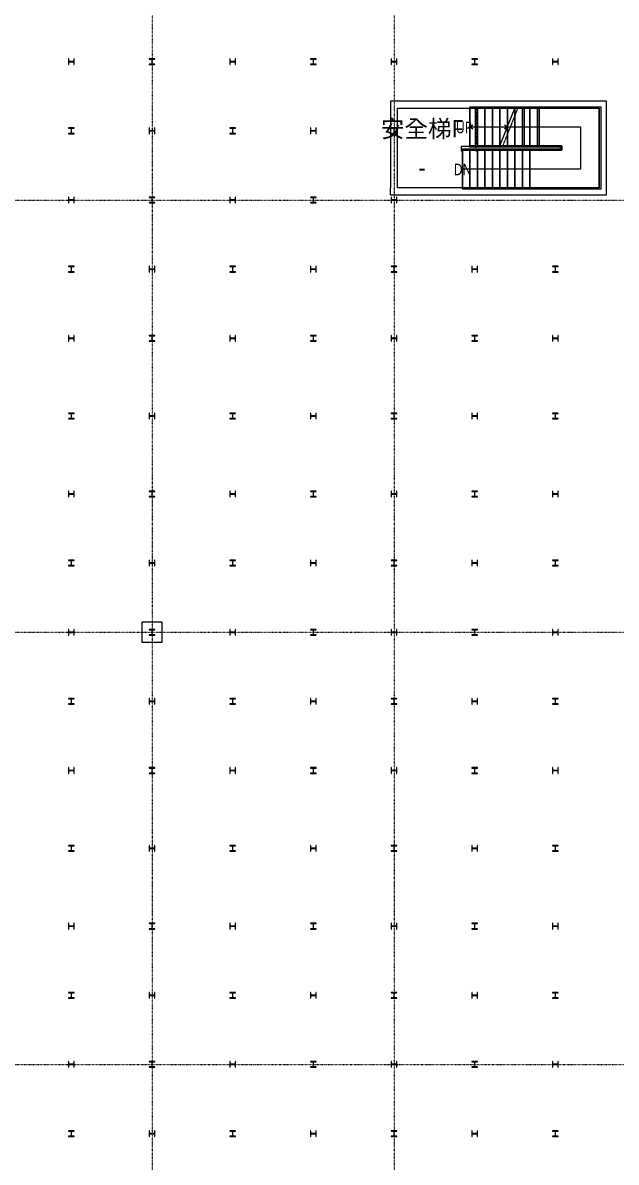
# Model space of a CAD drawing. Extents: x -32000 to 362567, y -29000 to 144214.
# Drawn here: x 97514 to 118113, y 11607 to 51150 of the extents above; entities that cross this region are included whole.
import ezdxf
from ezdxf.enums import TextEntityAlignment as Align

# ---------------------------------------------------------------- set-up
doc = ezdxf.new("R2010")
doc.units = 0
doc.header["$LTSCALE"] = 10
for name, pattern in [('H12PL25$0$JJP_三點線', [0.9, 0.3, -0.15, 0, -0.15, 0, -0.15, 0, -0.15]), ('H12PL25$0$JJP_虛線(退縮線、投影線、地下室範圍、非屬本工程、圖面分區)', [0.45, 0.3, -0.15]), ('H12PL25$0$虛線', [0.846667, 0.423333, -0.423333])]:
    doc.linetypes.add(name, pattern=pattern)
for name, color, linetype in [('H12PL25$0$A-STRS', 252, 'Continuous'), ('H12PL25$0$A-TEXT', 252, 'Continuous'), ('H12PL25$0$A-WALL-IN', 252, 'Continuous'), ('H12PL25$0$A-ZONE', 252, 'Continuous'), ('H12PL25$0$S-COL', 252, 'Continuous'), ('H12PL25$0$S-GRID', 252, 'Continuous'), ('H12PL25$0$S-SLAB-SHOW', 252, 'Continuous')]:
    doc.layers.add(name, color=color, linetype=linetype)
doc.styles.add('H12PL25$0$Standard', font='', dxfattribs={"width": 0.8})
doc.styles.get('H12PL25$0$Standard').set_extended_font_data('Microsoft JhengHei')

# ---------------------------------------------------------------- blocks, each defined once
blk = doc.blocks.new('H12PL25')
at = {"layer": 'H12PL25$0$A-STRS', "lineweight": 0}
for p, q in [((113035, 48235), (114615, 48235)), ((113035, 48185), (113035, 48235)), ((113035, 48235), (115375, 48235)), ((113035, 48185), (113035, 48235)), ((114595, 48185), (113035, 48185)), ((113035, 46885), (113035, 48185)), ((113035, 48185), (114595, 48185)), ((113035, 46885), (113035, 48185)), ((113035, 48185), (113295, 48185)), ((115375, 48185), (113035, 48185)), ((113035, 46885), (113035, 48185)), ((113035, 48185), (115375, 48185)), ((113035, 46885), (113035, 48185)), ((113035, 48185), (113295, 48185)), ((113295, 46885), (113295, 48185)), ((113295, 48185), (113295, 46885)), ((113295, 46885), (113295, 48185)), ((113295, 48185), (113555, 48185)), ((113295, 46885), (113295, 48185)), ((113295, 48185), (113295, 46885)), ((113295, 46885), (113295, 48185)), ((113295, 48185), (113555, 48185)), ((113555, 46885), (113555, 48185)), ((113555, 48185), (113555, 46885)), ((113555, 46885), (113555, 48185)), ((113555, 48185), (113815, 48185)), ((113555, 46885), (113555, 48185)), ((113555, 48185), (113555, 46885)), ((113555, 46885), (113555, 48185)), ((113555, 48185), (113815, 48185)), ((113815, 46885), (113815, 48185)), ((113815, 48185), (113815, 46885)), ((113815, 46885), (113815, 48185)), ((113815, 48185), (114075, 48185)), ((113815, 46885), (113815, 48185)), ((113815, 48185), (113815, 46885)), ((113815, 46885), (113815, 48185)), ((113815, 48185), (114075, 48185)), ((114075, 46885), (114075, 48185)), ((114075, 48185), (114075, 46885)), ((114075, 46885), (114075, 48185)), ((114075, 48185), (114335, 48185)), ((114075, 46885), (114595, 48185)), ((114075, 46885), (114075, 48185)), ((114075, 48185), (114075, 46885)), ((114075, 46885), (114075, 48185)), ((114075, 48185), (114335, 48185)), ((114335, 47535), (114335, 48185)), ((114335, 48185), (114335, 47535)), ((114335, 47535), (114335, 48185)), ((114335, 48185), (114595, 48185)), ((114335, 46885), (114335, 48185)), ((114335, 48185), (114335, 46885)), ((114335, 46885), (114335, 48185)), ((114335, 48185), (114595, 48185)), ((114595, 46885), (114595, 48185)), ((114595, 48185), (114595, 46885)), ((114595, 46885), (114595, 48185)), ((114595, 48185), (114855, 48185)), ((114855, 46885), (114855, 48185)), ((114855, 48185), (114855, 46885)), ((114855, 46885), (114855, 48185)), ((114855, 48185), (115115, 48185)), ((115115, 46885), (115115, 48185)), ((115115, 48185), (115115, 46885)), ((115115, 46885), (115115, 48185)), ((115115, 48185), (115375, 48185)), ((115375, 48235), (115375, 48185)), ((115375, 48235), (117575, 48235)), ((115375, 48185), (115375, 48235)), ((117525, 48185), (115375, 48185)), ((115375, 48185), (115442.66, 48185)), ((115375, 46885), (115375, 48185)), ((115375, 46885), (115375, 48185)), ((115375, 46885), (115375, 48185)), ((115375, 48185), (115375, 46885)), ((115375, 46885), (115375, 48185)), ((115375, 48185), (117525, 48185)), ((115442.66, 48185), (117525, 48185)), ((117525, 45425), (117525, 48185)), ((117525, 48185), (117525, 45425)), ((117525, 48185), (117525, 45425)), ((117575, 48235), (117575, 45375)), ((113035, 47535), (113135, 47610)), ((113035, 47535), (113295, 47535)), ((113035, 47535), (113295, 47535)), ((113135, 47460), (113035, 47535)), ((113295, 47535), (114335, 47535)), ((113295, 47535), (115375, 47535)), ((114235, 47610), (114335, 47535)), ((114335, 47535), (114235, 47460)), ((115375, 47535), (116875, 47535)), ((116875, 47535), (116875, 46075)), ((112775, 46725), (112775, 46775)), ((112775, 46775), (115115, 46775)), ((115115, 46725), (112775, 46725)), ((112775, 45425), (112775, 46725)), ((112775, 46725), (115115, 46725)), ((112775, 45425), (112775, 46725)), ((112775, 46725), (113035, 46725)), ((113035, 46885), (114075, 46885)), ((113035, 46835), (113035, 46885)), ((114075, 46885), (113035, 46885)), ((113295, 46885), (113035, 46885)), ((113035, 46885), (115375, 46885)), ((113035, 46835), (113035, 46885)), ((115375, 46885), (113035, 46885)), ((113295, 46885), (113035, 46885)), ((114055, 46835), (113035, 46835)), ((115375, 46835), (113035, 46835)), ((113035, 46725), (113035, 45425)), ((113035, 45425), (113035, 46725)), ((113035, 46725), (113295, 46725)), ((113035, 46725), (113035, 45425)), ((113555, 46885), (113295, 46885)), ((113555, 46885), (113295, 46885)), ((113295, 46725), (113295, 45425)), ((113295, 45425), (113295, 46725)), ((113295, 46725), (113555, 46725)), ((113295, 46725), (113295, 45425)), ((113815, 46885), (113555, 46885)), ((113815, 46885), (113555, 46885)), ((113555, 46725), (113555, 45425)), ((113555, 45425), (113555, 46725)), ((113555, 46725), (113815, 46725)), ((113555, 46725), (113555, 45425)), ((114075, 46885), (113815, 46885)), ((114075, 46885), (113815, 46885)), ((113815, 46725), (113815, 45425)), ((113815, 45425), (113815, 46725)), ((113815, 46725), (114075, 46725)), ((113815, 46725), (113815, 45425)), ((114335, 46885), (114075, 46885)), ((114075, 46725), (114075, 45425)), ((114075, 45425), (114075, 46725)), ((114075, 46725), (114335, 46725)), ((114075, 46725), (114075, 45425)), ((114595, 46885), (114335, 46885)), ((114335, 46725), (114335, 45425)), ((114335, 45425), (114335, 46725)), ((114335, 46725), (114595, 46725)), ((114335, 46725), (114335, 45425)), ((114855, 46885), (114595, 46885)), ((114595, 46725), (114595, 45425)), ((114595, 45425), (114595, 46725)), ((114595, 46725), (114855, 46725)), ((114595, 46725), (114595, 45425)), ((115115, 46885), (114855, 46885)), ((114855, 46725), (114855, 45425)), ((114855, 46725), (115115, 46725)), ((114855, 45425), (114855, 46725)), ((114855, 46725), (114855, 45425)), ((115375, 46885), (115115, 46885)), ((115115, 46725), (115115, 46775)), ((115115, 46775), (116175, 46775)), ((115115, 46775), (115115, 46725)), ((116225, 46725), (115115, 46725)), ((115115, 46725), (116225, 46725)), ((115115, 46725), (115115, 45425)), ((115115, 46725), (115115, 45425)), ((115115, 45425), (115115, 46725)), ((115115, 46725), (116225, 46725)), ((115115, 46725), (115115, 45425)), ((115375, 46885), (115375, 46835)), ((115375, 46885), (116225, 46885)), ((115375, 46835), (115375, 46885)), ((115442.66, 46885), (115375, 46885)), ((116225, 46885), (115375, 46885)), ((116175, 46835), (115375, 46835)), ((116225, 46885), (115442.66, 46885)), ((116175, 46775), (116175, 46835)), ((116225, 46885), (116225, 46725)), ((116225, 46725), (116225, 46885)), ((116225, 46725), (116225, 46885)), ((113035, 46075), (112775, 46075)), ((115115, 46075), (113035, 46075)), ((116875, 46075), (115115, 46075)), ((112775, 45375), (112775, 45425)), ((112775, 45425), (115115, 45425)), ((115115, 45425), (112775, 45425)), ((113035, 45425), (112775, 45425)), ((115115, 45375), (112775, 45375)), ((113295, 45425), (113035, 45425)), ((113555, 45425), (113295, 45425)), ((113815, 45425), (113555, 45425)), ((114075, 45425), (113815, 45425)), ((114335, 45425), (114075, 45425)), ((114595, 45425), (114335, 45425)), ((114855, 45425), (114595, 45425)), ((115115, 45425), (114855, 45425)), ((115115, 45375), (115115, 45425)), ((115115, 45425), (117525, 45425)), ((115115, 45425), (115115, 45375)), ((117525, 45425), (115115, 45425)), ((117525, 45425), (115115, 45425)), ((117575, 45375), (115115, 45375))]:
    blk.add_line(p, q, dxfattribs=at)
at = {"layer": 'H12PL25$0$A-STRS', "linetype": 'H12PL25$0$JJP_虛線(退縮線、投影線、地下室範圍、非屬本工程、圖面分區)', "lineweight": 0}
for p, q in [((113214.09, 48185), (113214.09, 46885)), ((113216.34, 48185), (113216.34, 46885)), ((114182.7, 46885), (114702.7, 48185)), ((114595, 46885), (114595, 47915.74)), ((114595, 47915.74), (114595, 46885)), ((114595, 46885), (114595, 47915.74)), ((114855, 48185), (114702.7, 48185)), ((114702.7, 48185), (114855, 48185)), ((114722.7, 48235), (114855, 48235)), ((114855, 48235), (114855, 48185)), ((114855, 48235), (117575, 48235)), ((114855, 48185), (114855, 48235)), ((117525, 48185), (114855, 48185)), ((114855, 46885), (114855, 48185)), ((114855, 46885), (114855, 48185)), ((114855, 46885), (114855, 48185)), ((114855, 48185), (114855, 46885)), ((114855, 46885), (114855, 48185)), ((114855, 48185), (117525, 48185)), ((114918.16, 48185), (114918.16, 46885)), ((115442.66, 48185), (115442.66, 46885)), ((117525, 45425), (117525, 48185)), ((117525, 48185), (117525, 45425)), ((117575, 48235), (117575, 45375)), ((114335, 46885), (114335, 47265.74)), ((114335, 47265.74), (114335, 46885)), ((114335, 46885), (114335, 47265.74)), ((112775, 46725), (112775, 46775)), ((112775, 46775), (114595, 46775)), ((114595, 46725), (112775, 46725)), ((112775, 45425), (112775, 46725)), ((112775, 46725), (113035, 46725)), ((113035, 46725), (113035, 45425)), ((113035, 45425), (113035, 46725)), ((113035, 46725), (113295, 46725)), ((113035, 46725), (113035, 45425)), ((113295, 46725), (113295, 45425)), ((113295, 45425), (113295, 46725)), ((113295, 46725), (113555, 46725)), ((113295, 46725), (113295, 45425)), ((113555, 46725), (113555, 45425)), ((113555, 45425), (113555, 46725)), ((113555, 46725), (113815, 46725)), ((113555, 46725), (113555, 45425)), ((113815, 46725), (113815, 45425)), ((113815, 45425), (113815, 46725)), ((113815, 46725), (114075, 46725)), ((113815, 46725), (113815, 45425)), ((114075, 46725), (114075, 45425)), ((114075, 45425), (114075, 46725)), ((114075, 46725), (114335, 46725)), ((114075, 46725), (114075, 45425)), ((114855, 46835), (114162.7, 46835)), ((114182.7, 46885), (114855, 46885)), ((114335, 46885), (114182.7, 46885)), ((114595, 46885), (114335, 46885)), ((114335, 46725), (114335, 45425)), ((114335, 46725), (114595, 46725)), ((114335, 45425), (114335, 46725)), ((114335, 46725), (114335, 45425)), ((114855, 46885), (114595, 46885)), ((114595, 46725), (114595, 46775)), ((114595, 46775), (116175, 46775)), ((114595, 46775), (114595, 46725)), ((116225, 46725), (114595, 46725)), ((114595, 46725), (114595, 45425)), ((114595, 46725), (114595, 45425)), ((114595, 46725), (114595, 45425)), ((114595, 45425), (114595, 46725)), ((114595, 46725), (116225, 46725)), ((114595, 46725), (114595, 45425)), ((114855, 46885), (114855, 46835)), ((114855, 46885), (116225, 46885)), ((114855, 46835), (114855, 46885)), ((116225, 46885), (114855, 46885)), ((116175, 46835), (114855, 46835)), ((115115, 46725), (115115, 45425)), ((116175, 46775), (116175, 46835)), ((116225, 46885), (116225, 46725)), ((116225, 46725), (116225, 46885)), ((112775, 45375), (112775, 45425)), ((112775, 45425), (114595, 45425)), ((113035, 45425), (112775, 45425)), ((114595, 45375), (112775, 45375)), ((113295, 45425), (113035, 45425)), ((113555, 45425), (113295, 45425)), ((113815, 45425), (113555, 45425)), ((114075, 45425), (113815, 45425)), ((114335, 45425), (114075, 45425)), ((114595, 45425), (114335, 45425)), ((114595, 45375), (114595, 45425)), ((114595, 45425), (117525, 45425)), ((114595, 45425), (114595, 45375)), ((117525, 45425), (114595, 45425)), ((117575, 45375), (114595, 45375))]:
    blk.add_line(p, q, dxfattribs=at)
at = {"layer": 'H12PL25$0$A-STRS', "linetype": 'H12PL25$0$虛線', "lineweight": 0}
for p, q in [((114702.7, 48185), (114855, 48185)), ((114855, 48185), (114918.16, 48185)), ((114918.16, 48185), (117525, 48185)), ((117525, 48185), (117525, 45425)), ((112775, 45425), (112775, 46725)), ((112775, 46725), (114595, 46725)), ((114855, 46885), (114182.7, 46885)), ((114595, 46725), (116225, 46725)), ((114918.16, 46885), (114855, 46885)), ((116225, 46885), (114918.16, 46885)), ((116225, 46725), (116225, 46885)), ((114595, 45425), (112775, 45425)), ((117525, 45425), (114595, 45425))]:
    blk.add_line(p, q, dxfattribs=at)
at = {"layer": 'H12PL25$0$A-STRS', "lineweight": 0, "flags": 128}
for points in [[(113035, 47560, -1), (113035, 47510, -1)], [(112775, 46100, -1), (112775, 46050, -1)]]:
    blk.add_lwpolyline(points, format="xyb", close=True, dxfattribs=at)
at = {"layer": 'H12PL25$0$A-WALL-IN', "lineweight": 0, "flags": 128}
for points in [[(110275, 48435), (110275, 48185)], [(117525, 48435), (110275, 48435)], [(117775, 48435), (117525, 48435)], [(117775, 45425), (117775, 48435)], [(110275, 48185), (110275, 45425)], [(110525, 45425), (110525, 48185)], [(110525, 48185), (117525, 48185)], [(117525, 48185), (117525, 45425)], [(110275, 45175), (110275, 45425)], [(110275, 45175), (117775, 45175)], [(117525, 45425), (110525, 45425)], [(117775, 45175), (117775, 45425)]]:
    blk.add_lwpolyline(points, dxfattribs=at)
at = {"layer": 'H12PL25$0$S-COL', "lineweight": 0, "flags": 128}
for points in [[(99300, 49900), (99288, 49900), (99288, 49817, -0.41421356), (99275, 49804), (99125, 49804, -0.41421356), (99112, 49817), (99112, 49900), (99100, 49900), (99100, 49700), (99112, 49700), (99112, 49783, -0.41421356), (99125, 49796), (99275, 49796, -0.41421356), (99288, 49783), (99288, 49700), (99300, 49700)], [(102100, 49700), (102100, 49712), (102017, 49712, -0.41421356), (102004, 49725), (102004, 49875, -0.41421356), (102017, 49888), (102100, 49888), (102100, 49900), (101900, 49900), (101900, 49888), (101983, 49888, -0.41421356), (101996, 49875), (101996, 49725, -0.41421356), (101983, 49712), (101900, 49712), (101900, 49700)], [(104900, 49900), (104888, 49900), (104888, 49817, -0.41421356), (104875, 49804), (104725, 49804, -0.41421356), (104712, 49817), (104712, 49900), (104700, 49900), (104700, 49700), (104712, 49700), (104712, 49783, -0.41421356), (104725, 49796), (104875, 49796, -0.41421356), (104888, 49783), (104888, 49700), (104900, 49700)], [(107700, 49700), (107700, 49712), (107617, 49712, -0.41421356), (107604, 49725), (107604, 49875, -0.41421356), (107617, 49888), (107700, 49888), (107700, 49900), (107500, 49900), (107500, 49888), (107583, 49888, -0.41421356), (107596, 49875), (107596, 49725, -0.41421356), (107583, 49712), (107500, 49712), (107500, 49700)], [(110500, 49900), (110488, 49900), (110488, 49817, -0.41421356), (110475, 49804), (110325, 49804, -0.41421356), (110312, 49817), (110312, 49900), (110300, 49900), (110300, 49700), (110312, 49700), (110312, 49783, -0.41421356), (110325, 49796), (110475, 49796, -0.41421356), (110488, 49783), (110488, 49700), (110500, 49700)], [(113300, 49700), (113300, 49712), (113217, 49712, -0.41421356), (113204, 49725), (113204, 49875, -0.41421356), (113217, 49888), (113300, 49888), (113300, 49900), (113100, 49900), (113100, 49888), (113183, 49888, -0.41421356), (113196, 49875), (113196, 49725, -0.41421356), (113183, 49712), (113100, 49712), (113100, 49700)], [(116100, 49900), (116088, 49900), (116088, 49817, -0.41421356), (116075, 49804), (115925, 49804, -0.41421356), (115912, 49817), (115912, 49900), (115900, 49900), (115900, 49700), (115912, 49700), (115912, 49783, -0.41421356), (115925, 49796), (116075, 49796, -0.41421356), (116088, 49783), (116088, 49700), (116100, 49700)], [(99300, 47300), (99300, 47312), (99217, 47312, -0.41421356), (99204, 47325), (99204, 47475, -0.41421356), (99217, 47488), (99300, 47488), (99300, 47500), (99100, 47500), (99100, 47488), (99183, 47488, -0.41421356), (99196, 47475), (99196, 47325, -0.41421356), (99183, 47312), (99100, 47312), (99100, 47300)], [(102100, 47500), (102088, 47500), (102088, 47417, -0.41421356), (102075, 47404), (101925, 47404, -0.41421356), (101912, 47417), (101912, 47500), (101900, 47500), (101900, 47300), (101912, 47300), (101912, 47383, -0.41421356), (101925, 47396), (102075, 47396, -0.41421356), (102088, 47383), (102088, 47300), (102100, 47300)], [(104900, 47300), (104900, 47312), (104817, 47312, -0.41421356), (104804, 47325), (104804, 47475, -0.41421356), (104817, 47488), (104900, 47488), (104900, 47500), (104700, 47500), (104700, 47488), (104783, 47488, -0.41421356), (104796, 47475), (104796, 47325, -0.41421356), (104783, 47312), (104700, 47312), (104700, 47300)], [(107700, 47500), (107688, 47500), (107688, 47417, -0.41421356), (107675, 47404), (107525, 47404, -0.41421356), (107512, 47417), (107512, 47500), (107500, 47500), (107500, 47300), (107512, 47300), (107512, 47383, -0.41421356), (107525, 47396), (107675, 47396, -0.41421356), (107688, 47383), (107688, 47300), (107700, 47300)], [(110500, 47300), (110500, 47312), (110417, 47312, -0.41421356), (110404, 47325), (110404, 47475, -0.41421356), (110417, 47488), (110500, 47488), (110500, 47500), (110300, 47500), (110300, 47488), (110383, 47488, -0.41421356), (110396, 47475), (110396, 47325, -0.41421356), (110383, 47312), (110300, 47312), (110300, 47300)], [(99300, 45100), (99288, 45100), (99288, 45017, -0.41421356), (99275, 45004), (99125, 45004, -0.41421356), (99112, 45017), (99112, 45100), (99100, 45100), (99100, 44900), (99112, 44900), (99112, 44983, -0.41421356), (99125, 44996), (99275, 44996, -0.41421356), (99288, 44983), (99288, 44900), (99300, 44900)], [(102100, 44900), (102100, 44912), (102017, 44912, -0.41421356), (102004, 44925), (102004, 45075, -0.41421356), (102017, 45088), (102100, 45088), (102100, 45100), (101900, 45100), (101900, 45088), (101983, 45088, -0.41421356), (101996, 45075), (101996, 44925, -0.41421356), (101983, 44912), (101900, 44912), (101900, 44900)], [(104900, 45100), (104888, 45100), (104888, 45017, -0.41421356), (104875, 45004), (104725, 45004, -0.41421356), (104712, 45017), (104712, 45100), (104700, 45100), (104700, 44900), (104712, 44900), (104712, 44983, -0.41421356), (104725, 44996), (104875, 44996, -0.41421356), (104888, 44983), (104888, 44900), (104900, 44900)], [(107700, 44900), (107700, 44912), (107617, 44912, -0.41421356), (107604, 44925), (107604, 45075, -0.41421356), (107617, 45088), (107700, 45088), (107700, 45100), (107500, 45100), (107500, 45088), (107583, 45088, -0.41421356), (107596, 45075), (107596, 44925, -0.41421356), (107583, 44912), (107500, 44912), (107500, 44900)], [(110500, 45100), (110488, 45100), (110488, 45017, -0.41421356), (110475, 45004), (110325, 45004, -0.41421356), (110312, 45017), (110312, 45100), (110300, 45100), (110300, 44900), (110312, 44900), (110312, 44983, -0.41421356), (110325, 44996), (110475, 44996, -0.41421356), (110488, 44983), (110488, 44900), (110500, 44900)], [(99300, 42500), (99300, 42512), (99217, 42512, -0.41421356), (99204, 42525), (99204, 42675, -0.41421356), (99217, 42688), (99300, 42688), (99300, 42700), (99100, 42700), (99100, 42688), (99183, 42688, -0.41421356), (99196, 42675), (99196, 42525, -0.41421356), (99183, 42512), (99100, 42512), (99100, 42500)], [(102100, 42700), (102088, 42700), (102088, 42617, -0.41421356), (102075, 42604), (101925, 42604, -0.41421356), (101912, 42617), (101912, 42700), (101900, 42700), (101900, 42500), (101912, 42500), (101912, 42583, -0.41421356), (101925, 42596), (102075, 42596, -0.41421356), (102088, 42583), (102088, 42500), (102100, 42500)], [(104900, 42500), (104900, 42512), (104817, 42512, -0.41421356), (104804, 42525), (104804, 42675, -0.41421356), (104817, 42688), (104900, 42688), (104900, 42700), (104700, 42700), (104700, 42688), (104783, 42688, -0.41421356), (104796, 42675), (104796, 42525, -0.41421356), (104783, 42512), (104700, 42512), (104700, 42500)], [(107700, 42700), (107688, 42700), (107688, 42617, -0.41421356), (107675, 42604), (107525, 42604, -0.41421356), (107512, 42617), (107512, 42700), (107500, 42700), (107500, 42500), (107512, 42500), (107512, 42583, -0.41421356), (107525, 42596), (107675, 42596, -0.41421356), (107688, 42583), (107688, 42500), (107700, 42500)], [(110500, 42500), (110500, 42512), (110417, 42512, -0.41421356), (110404, 42525), (110404, 42675, -0.41421356), (110417, 42688), (110500, 42688), (110500, 42700), (110300, 42700), (110300, 42688), (110383, 42688, -0.41421356), (110396, 42675), (110396, 42525, -0.41421356), (110383, 42512), (110300, 42512), (110300, 42500)], [(113300, 42700), (113288, 42700), (113288, 42617, -0.41421356), (113275, 42604), (113125, 42604, -0.41421356), (113112, 42617), (113112, 42700), (113100, 42700), (113100, 42500), (113112, 42500), (113112, 42583, -0.41421356), (113125, 42596), (113275, 42596, -0.41421356), (113288, 42583), (113288, 42500), (113300, 42500)], [(116100, 42500), (116100, 42512), (116017, 42512, -0.41421356), (116004, 42525), (116004, 42675, -0.41421356), (116017, 42688), (116100, 42688), (116100, 42700), (115900, 42700), (115900, 42688), (115983, 42688, -0.41421356), (115996, 42675), (115996, 42525, -0.41421356), (115983, 42512), (115900, 42512), (115900, 42500)], [(99300, 40300), (99288, 40300), (99288, 40217, -0.41421356), (99275, 40204), (99125, 40204, -0.41421356), (99112, 40217), (99112, 40300), (99100, 40300), (99100, 40100), (99112, 40100), (99112, 40183, -0.41421356), (99125, 40196), (99275, 40196, -0.41421356), (99288, 40183), (99288, 40100), (99300, 40100)], [(102100, 40100), (102100, 40112), (102017, 40112, -0.41421356), (102004, 40125), (102004, 40275, -0.41421356), (102017, 40288), (102100, 40288), (102100, 40300), (101900, 40300), (101900, 40288), (101983, 40288, -0.41421356), (101996, 40275), (101996, 40125, -0.41421356), (101983, 40112), (101900, 40112), (101900, 40100)], [(104900, 40300), (104888, 40300), (104888, 40217, -0.41421356), (104875, 40204), (104725, 40204, -0.41421356), (104712, 40217), (104712, 40300), (104700, 40300), (104700, 40100), (104712, 40100), (104712, 40183, -0.41421356), (104725, 40196), (104875, 40196, -0.41421356), (104888, 40183), (104888, 40100), (104900, 40100)], [(107700, 40100), (107700, 40112), (107617, 40112, -0.41421356), (107604, 40125), (107604, 40275, -0.41421356), (107617, 40288), (107700, 40288), (107700, 40300), (107500, 40300), (107500, 40288), (107583, 40288, -0.41421356), (107596, 40275), (107596, 40125, -0.41421356), (107583, 40112), (107500, 40112), (107500, 40100)], [(110500, 40300), (110488, 40300), (110488, 40217, -0.41421356), (110475, 40204), (110325, 40204, -0.41421356), (110312, 40217), (110312, 40300), (110300, 40300), (110300, 40100), (110312, 40100), (110312, 40183, -0.41421356), (110325, 40196), (110475, 40196, -0.41421356), (110488, 40183), (110488, 40100), (110500, 40100)], [(113300, 40100), (113300, 40112), (113217, 40112, -0.41421356), (113204, 40125), (113204, 40275, -0.41421356), (113217, 40288), (113300, 40288), (113300, 40300), (113100, 40300), (113100, 40288), (113183, 40288, -0.41421356), (113196, 40275), (113196, 40125, -0.41421356), (113183, 40112), (113100, 40112), (113100, 40100)], [(116100, 40300), (116088, 40300), (116088, 40217, -0.41421356), (116075, 40204), (115925, 40204, -0.41421356), (115912, 40217), (115912, 40300), (115900, 40300), (115900, 40100), (115912, 40100), (115912, 40183, -0.41421356), (115925, 40196), (116075, 40196, -0.41421356), (116088, 40183), (116088, 40100), (116100, 40100)], [(99300, 37400), (99300, 37412), (99217, 37412, -0.41421356), (99204, 37425), (99204, 37575, -0.41421356), (99217, 37588), (99300, 37588), (99300, 37600), (99100, 37600), (99100, 37588), (99183, 37588, -0.41421356), (99196, 37575), (99196, 37425, -0.41421356), (99183, 37412), (99100, 37412), (99100, 37400)], [(102100, 37600), (102088, 37600), (102088, 37517, -0.41421356), (102075, 37504), (101925, 37504, -0.41421356), (101912, 37517), (101912, 37600), (101900, 37600), (101900, 37400), (101912, 37400), (101912, 37483, -0.41421356), (101925, 37496), (102075, 37496, -0.41421356), (102088, 37483), (102088, 37400), (102100, 37400)], [(104900, 37400), (104900, 37412), (104817, 37412, -0.41421356), (104804, 37425), (104804, 37575, -0.41421356), (104817, 37588), (104900, 37588), (104900, 37600), (104700, 37600), (104700, 37588), (104783, 37588, -0.41421356), (104796, 37575), (104796, 37425, -0.41421356), (104783, 37412), (104700, 37412), (104700, 37400)], [(107700, 37600), (107688, 37600), (107688, 37517, -0.41421356), (107675, 37504), (107525, 37504, -0.41421356), (107512, 37517), (107512, 37600), (107500, 37600), (107500, 37400), (107512, 37400), (107512, 37483, -0.41421356), (107525, 37496), (107675, 37496, -0.41421356), (107688, 37483), (107688, 37400), (107700, 37400)], [(110500, 37400), (110500, 37412), (110417, 37412, -0.41421356), (110404, 37425), (110404, 37575, -0.41421356), (110417, 37588), (110500, 37588), (110500, 37600), (110300, 37600), (110300, 37588), (110383, 37588, -0.41421356), (110396, 37575), (110396, 37425, -0.41421356), (110383, 37412), (110300, 37412), (110300, 37400)], [(113300, 37600), (113288, 37600), (113288, 37517, -0.41421356), (113275, 37504), (113125, 37504, -0.41421356), (113112, 37517), (113112, 37600), (113100, 37600), (113100, 37400), (113112, 37400), (113112, 37483, -0.41421356), (113125, 37496), (113275, 37496, -0.41421356), (113288, 37483), (113288, 37400), (113300, 37400)], [(116100, 37400), (116100, 37412), (116017, 37412, -0.41421356), (116004, 37425), (116004, 37575, -0.41421356), (116017, 37588), (116100, 37588), (116100, 37600), (115900, 37600), (115900, 37588), (115983, 37588, -0.41421356), (115996, 37575), (115996, 37425, -0.41421356), (115983, 37412), (115900, 37412), (115900, 37400)], [(99300, 34900), (99288, 34900), (99288, 34817, -0.41421356), (99275, 34804), (99125, 34804, -0.41421356), (99112, 34817), (99112, 34900), (99100, 34900), (99100, 34700), (99112, 34700), (99112, 34783, -0.41421356), (99125, 34796), (99275, 34796, -0.41421356), (99288, 34783), (99288, 34700), (99300, 34700)], [(102100, 34700), (102100, 34712), (102017, 34712, -0.41421356), (102004, 34725), (102004, 34875, -0.41421356), (102017, 34888), (102100, 34888), (102100, 34900), (101900, 34900), (101900, 34888), (101983, 34888, -0.41421356), (101996, 34875), (101996, 34725, -0.41421356), (101983, 34712), (101900, 34712), (101900, 34700)], [(104900, 34900), (104888, 34900), (104888, 34817, -0.41421356), (104875, 34804), (104725, 34804, -0.41421356), (104712, 34817), (104712, 34900), (104700, 34900), (104700, 34700), (104712, 34700), (104712, 34783, -0.41421356), (104725, 34796), (104875, 34796, -0.41421356), (104888, 34783), (104888, 34700), (104900, 34700)], [(107700, 34700), (107700, 34712), (107617, 34712, -0.41421356), (107604, 34725), (107604, 34875, -0.41421356), (107617, 34888), (107700, 34888), (107700, 34900), (107500, 34900), (107500, 34888), (107583, 34888, -0.41421356), (107596, 34875), (107596, 34725, -0.41421356), (107583, 34712), (107500, 34712), (107500, 34700)], [(110500, 34900), (110488, 34900), (110488, 34817, -0.41421356), (110475, 34804), (110325, 34804, -0.41421356), (110312, 34817), (110312, 34900), (110300, 34900), (110300, 34700), (110312, 34700), (110312, 34783, -0.41421356), (110325, 34796), (110475, 34796, -0.41421356), (110488, 34783), (110488, 34700), (110500, 34700)], [(113300, 34700), (113300, 34712), (113217, 34712, -0.41421356), (113204, 34725), (113204, 34875, -0.41421356), (113217, 34888), (113300, 34888), (113300, 34900), (113100, 34900), (113100, 34888), (113183, 34888, -0.41421356), (113196, 34875), (113196, 34725, -0.41421356), (113183, 34712), (113100, 34712), (113100, 34700)], [(116100, 34900), (116088, 34900), (116088, 34817, -0.41421356), (116075, 34804), (115925, 34804, -0.41421356), (115912, 34817), (115912, 34900), (115900, 34900), (115900, 34700), (115912, 34700), (115912, 34783, -0.41421356), (115925, 34796), (116075, 34796, -0.41421356), (116088, 34783), (116088, 34700), (116100, 34700)], [(99300, 32300), (99300, 32312), (99217, 32312, -0.41421356), (99204, 32325), (99204, 32475, -0.41421356), (99217, 32488), (99300, 32488), (99300, 32500), (99100, 32500), (99100, 32488), (99183, 32488, -0.41421356), (99196, 32475), (99196, 32325, -0.41421356), (99183, 32312), (99100, 32312), (99100, 32300)], [(102100, 32500), (102088, 32500), (102088, 32417, -0.41421356), (102075, 32404), (101925, 32404, -0.41421356), (101912, 32417), (101912, 32500), (101900, 32500), (101900, 32300), (101912, 32300), (101912, 32383, -0.41421356), (101925, 32396), (102075, 32396, -0.41421356), (102088, 32383), (102088, 32300), (102100, 32300)], [(104900, 32300), (104900, 32312), (104817, 32312, -0.41421356), (104804, 32325), (104804, 32475, -0.41421356), (104817, 32488), (104900, 32488), (104900, 32500), (104700, 32500), (104700, 32488), (104783, 32488, -0.41421356), (104796, 32475), (104796, 32325, -0.41421356), (104783, 32312), (104700, 32312), (104700, 32300)], [(107700, 32500), (107688, 32500), (107688, 32417, -0.41421356), (107675, 32404), (107525, 32404, -0.41421356), (107512, 32417), (107512, 32500), (107500, 32500), (107500, 32300), (107512, 32300), (107512, 32383, -0.41421356), (107525, 32396), (107675, 32396, -0.41421356), (107688, 32383), (107688, 32300), (107700, 32300)], [(110500, 32300), (110500, 32312), (110417, 32312, -0.41421356), (110404, 32325), (110404, 32475, -0.41421356), (110417, 32488), (110500, 32488), (110500, 32500), (110300, 32500), (110300, 32488), (110383, 32488, -0.41421356), (110396, 32475), (110396, 32325, -0.41421356), (110383, 32312), (110300, 32312), (110300, 32300)], [(113300, 32500), (113288, 32500), (113288, 32417, -0.41421356), (113275, 32404), (113125, 32404, -0.41421356), (113112, 32417), (113112, 32500), (113100, 32500), (113100, 32300), (113112, 32300), (113112, 32383, -0.41421356), (113125, 32396), (113275, 32396, -0.41421356), (113288, 32383), (113288, 32300), (113300, 32300)], [(116100, 32300), (116100, 32312), (116017, 32312, -0.41421356), (116004, 32325), (116004, 32475, -0.41421356), (116017, 32488), (116100, 32488), (116100, 32500), (115900, 32500), (115900, 32488), (115983, 32488, -0.41421356), (115996, 32475), (115996, 32325, -0.41421356), (115983, 32312), (115900, 32312), (115900, 32300)], [(99300, 30100), (99288, 30100), (99288, 30017, -0.41421356), (99275, 30004), (99125, 30004, -0.41421356), (99112, 30017), (99112, 30100), (99100, 30100), (99100, 29900), (99112, 29900), (99112, 29983, -0.41421356), (99125, 29996), (99275, 29996, -0.41421356), (99288, 29983), (99288, 29900), (99300, 29900)], [(102100, 29900), (102100, 29912), (102017, 29912, -0.41421356), (102004, 29925), (102004, 30075, -0.41421356), (102017, 30088), (102100, 30088), (102100, 30100), (101900, 30100), (101900, 30088), (101983, 30088, -0.41421356), (101996, 30075), (101996, 29925, -0.41421356), (101983, 29912), (101900, 29912), (101900, 29900)], [(104900, 30100), (104888, 30100), (104888, 30017, -0.41421356), (104875, 30004), (104725, 30004, -0.41421356), (104712, 30017), (104712, 30100), (104700, 30100), (104700, 29900), (104712, 29900), (104712, 29983, -0.41421356), (104725, 29996), (104875, 29996, -0.41421356), (104888, 29983), (104888, 29900), (104900, 29900)], [(107700, 29900), (107700, 29912), (107617, 29912, -0.41421356), (107604, 29925), (107604, 30075, -0.41421356), (107617, 30088), (107700, 30088), (107700, 30100), (107500, 30100), (107500, 30088), (107583, 30088, -0.41421356), (107596, 30075), (107596, 29925, -0.41421356), (107583, 29912), (107500, 29912), (107500, 29900)], [(110500, 30100), (110488, 30100), (110488, 30017, -0.41421356), (110475, 30004), (110325, 30004, -0.41421356), (110312, 30017), (110312, 30100), (110300, 30100), (110300, 29900), (110312, 29900), (110312, 29983, -0.41421356), (110325, 29996), (110475, 29996, -0.41421356), (110488, 29983), (110488, 29900), (110500, 29900)], [(113300, 29900), (113300, 29912), (113217, 29912, -0.41421356), (113204, 29925), (113204, 30075, -0.41421356), (113217, 30088), (113300, 30088), (113300, 30100), (113100, 30100), (113100, 30088), (113183, 30088, -0.41421356), (113196, 30075), (113196, 29925, -0.41421356), (113183, 29912), (113100, 29912), (113100, 29900)], [(116100, 30100), (116088, 30100), (116088, 30017, -0.41421356), (116075, 30004), (115925, 30004, -0.41421356), (115912, 30017), (115912, 30100), (115900, 30100), (115900, 29900), (115912, 29900), (115912, 29983, -0.41421356), (115925, 29996), (116075, 29996, -0.41421356), (116088, 29983), (116088, 29900), (116100, 29900)], [(99300, 27500), (99300, 27512), (99217, 27512, -0.41421356), (99204, 27525), (99204, 27675, -0.41421356), (99217, 27688), (99300, 27688), (99300, 27700), (99100, 27700), (99100, 27688), (99183, 27688, -0.41421356), (99196, 27675), (99196, 27525, -0.41421356), (99183, 27512), (99100, 27512), (99100, 27500)], [(102100, 27700), (102088, 27700), (102088, 27617, -0.41421356), (102075, 27604), (101925, 27604, -0.41421356), (101912, 27617), (101912, 27700), (101900, 27700), (101900, 27500), (101912, 27500), (101912, 27583, -0.41421356), (101925, 27596), (102075, 27596, -0.41421356), (102088, 27583), (102088, 27500), (102100, 27500)], [(104900, 27500), (104900, 27512), (104817, 27512, -0.41421356), (104804, 27525), (104804, 27675, -0.41421356), (104817, 27688), (104900, 27688), (104900, 27700), (104700, 27700), (104700, 27688), (104783, 27688, -0.41421356), (104796, 27675), (104796, 27525, -0.41421356), (104783, 27512), (104700, 27512), (104700, 27500)], [(107700, 27700), (107688, 27700), (107688, 27617, -0.41421356), (107675, 27604), (107525, 27604, -0.41421356), (107512, 27617), (107512, 27700), (107500, 27700), (107500, 27500), (107512, 27500), (107512, 27583, -0.41421356), (107525, 27596), (107675, 27596, -0.41421356), (107688, 27583), (107688, 27500), (107700, 27500)], [(110500, 27500), (110500, 27512), (110417, 27512, -0.41421356), (110404, 27525), (110404, 27675, -0.41421356), (110417, 27688), (110500, 27688), (110500, 27700), (110300, 27700), (110300, 27688), (110383, 27688, -0.41421356), (110396, 27675), (110396, 27525, -0.41421356), (110383, 27512), (110300, 27512), (110300, 27500)], [(113300, 27700), (113288, 27700), (113288, 27617, -0.41421356), (113275, 27604), (113125, 27604, -0.41421356), (113112, 27617), (113112, 27700), (113100, 27700), (113100, 27500), (113112, 27500), (113112, 27583, -0.41421356), (113125, 27596), (113275, 27596, -0.41421356), (113288, 27583), (113288, 27500), (113300, 27500)], [(116100, 27500), (116100, 27512), (116017, 27512, -0.41421356), (116004, 27525), (116004, 27675, -0.41421356), (116017, 27688), (116100, 27688), (116100, 27700), (115900, 27700), (115900, 27688), (115983, 27688, -0.41421356), (115996, 27675), (115996, 27525, -0.41421356), (115983, 27512), (115900, 27512), (115900, 27500)], [(99300, 25300), (99288, 25300), (99288, 25217, -0.41421356), (99275, 25204), (99125, 25204, -0.41421356), (99112, 25217), (99112, 25300), (99100, 25300), (99100, 25100), (99112, 25100), (99112, 25183, -0.41421356), (99125, 25196), (99275, 25196, -0.41421356), (99288, 25183), (99288, 25100), (99300, 25100)], [(102100, 25100), (102100, 25112), (102017, 25112, -0.41421356), (102004, 25125), (102004, 25275, -0.41421356), (102017, 25288), (102100, 25288), (102100, 25300), (101900, 25300), (101900, 25288), (101983, 25288, -0.41421356), (101996, 25275), (101996, 25125, -0.41421356), (101983, 25112), (101900, 25112), (101900, 25100)], [(104900, 25300), (104888, 25300), (104888, 25217, -0.41421356), (104875, 25204), (104725, 25204, -0.41421356), (104712, 25217), (104712, 25300), (104700, 25300), (104700, 25100), (104712, 25100), (104712, 25183, -0.41421356), (104725, 25196), (104875, 25196, -0.41421356), (104888, 25183), (104888, 25100), (104900, 25100)], [(107700, 25100), (107700, 25112), (107617, 25112, -0.41421356), (107604, 25125), (107604, 25275, -0.41421356), (107617, 25288), (107700, 25288), (107700, 25300), (107500, 25300), (107500, 25288), (107583, 25288, -0.41421356), (107596, 25275), (107596, 25125, -0.41421356), (107583, 25112), (107500, 25112), (107500, 25100)], [(110500, 25300), (110488, 25300), (110488, 25217, -0.41421356), (110475, 25204), (110325, 25204, -0.41421356), (110312, 25217), (110312, 25300), (110300, 25300), (110300, 25100), (110312, 25100), (110312, 25183, -0.41421356), (110325, 25196), (110475, 25196, -0.41421356), (110488, 25183), (110488, 25100), (110500, 25100)], [(113300, 25100), (113300, 25112), (113217, 25112, -0.41421356), (113204, 25125), (113204, 25275, -0.41421356), (113217, 25288), (113300, 25288), (113300, 25300), (113100, 25300), (113100, 25288), (113183, 25288, -0.41421356), (113196, 25275), (113196, 25125, -0.41421356), (113183, 25112), (113100, 25112), (113100, 25100)], [(116100, 25300), (116088, 25300), (116088, 25217, -0.41421356), (116075, 25204), (115925, 25204, -0.41421356), (115912, 25217), (115912, 25300), (115900, 25300), (115900, 25100), (115912, 25100), (115912, 25183, -0.41421356), (115925, 25196), (116075, 25196, -0.41421356), (116088, 25183), (116088, 25100), (116100, 25100)], [(99300, 22400), (99300, 22412), (99217, 22412, -0.41421356), (99204, 22425), (99204, 22575, -0.41421356), (99217, 22588), (99300, 22588), (99300, 22600), (99100, 22600), (99100, 22588), (99183, 22588, -0.41421356), (99196, 22575), (99196, 22425, -0.41421356), (99183, 22412), (99100, 22412), (99100, 22400)], [(102100, 22600), (102088, 22600), (102088, 22517, -0.41421356), (102075, 22504), (101925, 22504, -0.41421356), (101912, 22517), (101912, 22600), (101900, 22600), (101900, 22400), (101912, 22400), (101912, 22483, -0.41421356), (101925, 22496), (102075, 22496, -0.41421356), (102088, 22483), (102088, 22400), (102100, 22400)], [(104900, 22400), (104900, 22412), (104817, 22412, -0.41421356), (104804, 22425), (104804, 22575, -0.41421356), (104817, 22588), (104900, 22588), (104900, 22600), (104700, 22600), (104700, 22588), (104783, 22588, -0.41421356), (104796, 22575), (104796, 22425, -0.41421356), (104783, 22412), (104700, 22412), (104700, 22400)], [(107700, 22600), (107688, 22600), (107688, 22517, -0.41421356), (107675, 22504), (107525, 22504, -0.41421356), (107512, 22517), (107512, 22600), (107500, 22600), (107500, 22400), (107512, 22400), (107512, 22483, -0.41421356), (107525, 22496), (107675, 22496, -0.41421356), (107688, 22483), (107688, 22400), (107700, 22400)], [(110500, 22400), (110500, 22412), (110417, 22412, -0.41421356), (110404, 22425), (110404, 22575, -0.41421356), (110417, 22588), (110500, 22588), (110500, 22600), (110300, 22600), (110300, 22588), (110383, 22588, -0.41421356), (110396, 22575), (110396, 22425, -0.41421356), (110383, 22412), (110300, 22412), (110300, 22400)], [(113300, 22600), (113288, 22600), (113288, 22517, -0.41421356), (113275, 22504), (113125, 22504, -0.41421356), (113112, 22517), (113112, 22600), (113100, 22600), (113100, 22400), (113112, 22400), (113112, 22483, -0.41421356), (113125, 22496), (113275, 22496, -0.41421356), (113288, 22483), (113288, 22400), (113300, 22400)], [(116100, 22400), (116100, 22412), (116017, 22412, -0.41421356), (116004, 22425), (116004, 22575, -0.41421356), (116017, 22588), (116100, 22588), (116100, 22600), (115900, 22600), (115900, 22588), (115983, 22588, -0.41421356), (115996, 22575), (115996, 22425, -0.41421356), (115983, 22412), (115900, 22412), (115900, 22400)], [(99300, 19900), (99288, 19900), (99288, 19817, -0.41421356), (99275, 19804), (99125, 19804, -0.41421356), (99112, 19817), (99112, 19900), (99100, 19900), (99100, 19700), (99112, 19700), (99112, 19783, -0.41421356), (99125, 19796), (99275, 19796, -0.41421356), (99288, 19783), (99288, 19700), (99300, 19700)], [(102100, 19700), (102100, 19712), (102017, 19712, -0.41421356), (102004, 19725), (102004, 19875, -0.41421356), (102017, 19888), (102100, 19888), (102100, 19900), (101900, 19900), (101900, 19888), (101983, 19888, -0.41421356), (101996, 19875), (101996, 19725, -0.41421356), (101983, 19712), (101900, 19712), (101900, 19700)], [(104900, 19900), (104888, 19900), (104888, 19817, -0.41421356), (104875, 19804), (104725, 19804, -0.41421356), (104712, 19817), (104712, 19900), (104700, 19900), (104700, 19700), (104712, 19700), (104712, 19783, -0.41421356), (104725, 19796), (104875, 19796, -0.41421356), (104888, 19783), (104888, 19700), (104900, 19700)], [(107700, 19700), (107700, 19712), (107617, 19712, -0.41421356), (107604, 19725), (107604, 19875, -0.41421356), (107617, 19888), (107700, 19888), (107700, 19900), (107500, 19900), (107500, 19888), (107583, 19888, -0.41421356), (107596, 19875), (107596, 19725, -0.41421356), (107583, 19712), (107500, 19712), (107500, 19700)], [(110500, 19900), (110488, 19900), (110488, 19817, -0.41421356), (110475, 19804), (110325, 19804, -0.41421356), (110312, 19817), (110312, 19900), (110300, 19900), (110300, 19700), (110312, 19700), (110312, 19783, -0.41421356), (110325, 19796), (110475, 19796, -0.41421356), (110488, 19783), (110488, 19700), (110500, 19700)], [(113300, 19700), (113300, 19712), (113217, 19712, -0.41421356), (113204, 19725), (113204, 19875, -0.41421356), (113217, 19888), (113300, 19888), (113300, 19900), (113100, 19900), (113100, 19888), (113183, 19888, -0.41421356), (113196, 19875), (113196, 19725, -0.41421356), (113183, 19712), (113100, 19712), (113100, 19700)], [(116100, 19900), (116088, 19900), (116088, 19817, -0.41421356), (116075, 19804), (115925, 19804, -0.41421356), (115912, 19817), (115912, 19900), (115900, 19900), (115900, 19700), (115912, 19700), (115912, 19783, -0.41421356), (115925, 19796), (116075, 19796, -0.41421356), (116088, 19783), (116088, 19700), (116100, 19700)], [(99300, 17300), (99300, 17312), (99217, 17312, -0.41421356), (99204, 17325), (99204, 17475, -0.41421356), (99217, 17488), (99300, 17488), (99300, 17500), (99100, 17500), (99100, 17488), (99183, 17488, -0.41421356), (99196, 17475), (99196, 17325, -0.41421356), (99183, 17312), (99100, 17312), (99100, 17300)], [(102100, 17500), (102088, 17500), (102088, 17417, -0.41421356), (102075, 17404), (101925, 17404, -0.41421356), (101912, 17417), (101912, 17500), (101900, 17500), (101900, 17300), (101912, 17300), (101912, 17383, -0.41421356), (101925, 17396), (102075, 17396, -0.41421356), (102088, 17383), (102088, 17300), (102100, 17300)], [(104900, 17300), (104900, 17312), (104817, 17312, -0.41421356), (104804, 17325), (104804, 17475, -0.41421356), (104817, 17488), (104900, 17488), (104900, 17500), (104700, 17500), (104700, 17488), (104783, 17488, -0.41421356), (104796, 17475), (104796, 17325, -0.41421356), (104783, 17312), (104700, 17312), (104700, 17300)], [(107700, 17500), (107688, 17500), (107688, 17417, -0.41421356), (107675, 17404), (107525, 17404, -0.41421356), (107512, 17417), (107512, 17500), (107500, 17500), (107500, 17300), (107512, 17300), (107512, 17383, -0.41421356), (107525, 17396), (107675, 17396, -0.41421356), (107688, 17383), (107688, 17300), (107700, 17300)], [(110500, 17300), (110500, 17312), (110417, 17312, -0.41421356), (110404, 17325), (110404, 17475, -0.41421356), (110417, 17488), (110500, 17488), (110500, 17500), (110300, 17500), (110300, 17488), (110383, 17488, -0.41421356), (110396, 17475), (110396, 17325, -0.41421356), (110383, 17312), (110300, 17312), (110300, 17300)], [(113300, 17500), (113288, 17500), (113288, 17417, -0.41421356), (113275, 17404), (113125, 17404, -0.41421356), (113112, 17417), (113112, 17500), (113100, 17500), (113100, 17300), (113112, 17300), (113112, 17383, -0.41421356), (113125, 17396), (113275, 17396, -0.41421356), (113288, 17383), (113288, 17300), (113300, 17300)], [(116100, 17300), (116100, 17312), (116017, 17312, -0.41421356), (116004, 17325), (116004, 17475, -0.41421356), (116017, 17488), (116100, 17488), (116100, 17500), (115900, 17500), (115900, 17488), (115983, 17488, -0.41421356), (115996, 17475), (115996, 17325, -0.41421356), (115983, 17312), (115900, 17312), (115900, 17300)], [(99300, 15100), (99288, 15100), (99288, 15017, -0.41421356), (99275, 15004), (99125, 15004, -0.41421356), (99112, 15017), (99112, 15100), (99100, 15100), (99100, 14900), (99112, 14900), (99112, 14983, -0.41421356), (99125, 14996), (99275, 14996, -0.41421356), (99288, 14983), (99288, 14900), (99300, 14900)], [(102100, 14900), (102100, 14912), (102017, 14912, -0.41421356), (102004, 14925), (102004, 15075, -0.41421356), (102017, 15088), (102100, 15088), (102100, 15100), (101900, 15100), (101900, 15088), (101983, 15088, -0.41421356), (101996, 15075), (101996, 14925, -0.41421356), (101983, 14912), (101900, 14912), (101900, 14900)], [(104900, 15100), (104888, 15100), (104888, 15017, -0.41421356), (104875, 15004), (104725, 15004, -0.41421356), (104712, 15017), (104712, 15100), (104700, 15100), (104700, 14900), (104712, 14900), (104712, 14983, -0.41421356), (104725, 14996), (104875, 14996, -0.41421356), (104888, 14983), (104888, 14900), (104900, 14900)], [(107700, 14900), (107700, 14912), (107617, 14912, -0.41421356), (107604, 14925), (107604, 15075, -0.41421356), (107617, 15088), (107700, 15088), (107700, 15100), (107500, 15100), (107500, 15088), (107583, 15088, -0.41421356), (107596, 15075), (107596, 14925, -0.41421356), (107583, 14912), (107500, 14912), (107500, 14900)], [(110500, 15100), (110488, 15100), (110488, 15017, -0.41421356), (110475, 15004), (110325, 15004, -0.41421356), (110312, 15017), (110312, 15100), (110300, 15100), (110300, 14900), (110312, 14900), (110312, 14983, -0.41421356), (110325, 14996), (110475, 14996, -0.41421356), (110488, 14983), (110488, 14900), (110500, 14900)], [(113300, 14900), (113300, 14912), (113217, 14912, -0.41421356), (113204, 14925), (113204, 15075, -0.41421356), (113217, 15088), (113300, 15088), (113300, 15100), (113100, 15100), (113100, 15088), (113183, 15088, -0.41421356), (113196, 15075), (113196, 14925, -0.41421356), (113183, 14912), (113100, 14912), (113100, 14900)], [(116100, 15100), (116088, 15100), (116088, 15017, -0.41421356), (116075, 15004), (115925, 15004, -0.41421356), (115912, 15017), (115912, 15100), (115900, 15100), (115900, 14900), (115912, 14900), (115912, 14983, -0.41421356), (115925, 14996), (116075, 14996, -0.41421356), (116088, 14983), (116088, 14900), (116100, 14900)], [(99300, 12500), (99300, 12512), (99217, 12512, -0.41421356), (99204, 12525), (99204, 12675, -0.41421356), (99217, 12688), (99300, 12688), (99300, 12700), (99100, 12700), (99100, 12688), (99183, 12688, -0.41421356), (99196, 12675), (99196, 12525, -0.41421356), (99183, 12512), (99100, 12512), (99100, 12500)], [(102100, 12700), (102088, 12700), (102088, 12617, -0.41421356), (102075, 12604), (101925, 12604, -0.41421356), (101912, 12617), (101912, 12700), (101900, 12700), (101900, 12500), (101912, 12500), (101912, 12583, -0.41421356), (101925, 12596), (102075, 12596, -0.41421356), (102088, 12583), (102088, 12500), (102100, 12500)], [(104900, 12500), (104900, 12512), (104817, 12512, -0.41421356), (104804, 12525), (104804, 12675, -0.41421356), (104817, 12688), (104900, 12688), (104900, 12700), (104700, 12700), (104700, 12688), (104783, 12688, -0.41421356), (104796, 12675), (104796, 12525, -0.41421356), (104783, 12512), (104700, 12512), (104700, 12500)], [(107700, 12700), (107688, 12700), (107688, 12617, -0.41421356), (107675, 12604), (107525, 12604, -0.41421356), (107512, 12617), (107512, 12700), (107500, 12700), (107500, 12500), (107512, 12500), (107512, 12583, -0.41421356), (107525, 12596), (107675, 12596, -0.41421356), (107688, 12583), (107688, 12500), (107700, 12500)], [(110500, 12500), (110500, 12512), (110417, 12512, -0.41421356), (110404, 12525), (110404, 12675, -0.41421356), (110417, 12688), (110500, 12688), (110500, 12700), (110300, 12700), (110300, 12688), (110383, 12688, -0.41421356), (110396, 12675), (110396, 12525, -0.41421356), (110383, 12512), (110300, 12512), (110300, 12500)], [(113300, 12700), (113288, 12700), (113288, 12617, -0.41421356), (113275, 12604), (113125, 12604, -0.41421356), (113112, 12617), (113112, 12700), (113100, 12700), (113100, 12500), (113112, 12500), (113112, 12583, -0.41421356), (113125, 12596), (113275, 12596, -0.41421356), (113288, 12583), (113288, 12500), (113300, 12500)], [(116100, 12500), (116100, 12512), (116017, 12512, -0.41421356), (116004, 12525), (116004, 12675, -0.41421356), (116017, 12688), (116100, 12688), (116100, 12700), (115900, 12700), (115900, 12688), (115983, 12688, -0.41421356), (115996, 12675), (115996, 12525, -0.41421356), (115983, 12512), (115900, 12512), (115900, 12500)]]:
    blk.add_lwpolyline(points, format="xyb", close=True, dxfattribs=at)
blk.add_lwpolyline([(101650, 29650), (102350, 29650), (102350, 30350), (101650, 30350)], close=True, dxfattribs=at)
at = {"layer": 'H12PL25$0$S-GRID', "linetype": 'H12PL25$0$JJP_三點線', "lineweight": 0}
for p, q in [((102000, 128250), (102000, -28000)), ((110400, 128250), (110400, -28000)), ((-29000, 45000), (289600, 45000)), ((-29000, 30000), (289600, 30000)), ((-29000, 15000), (289600, 15000))]:
    blk.add_line(p, q, dxfattribs=at)
at = {"layer": 'H12PL25$0$S-SLAB-SHOW', "linetype": 'H12PL25$0$虛線', "lineweight": 0, "flags": 128}
blk.add_lwpolyline([(113245, 46705), (113295, 46705), (113295, 45425), (110525, 45425), (110525, 48185), (113245, 48185)], close=True, dxfattribs=at)
at = {"layer": 'H12PL25$0$S-SLAB-SHOW', "lineweight": 0, "flags": 128}
blk.add_lwpolyline([(113035, 46855), (112725, 46855), (112725, 46705), (112775, 46705), (112775, 45425), (110525, 45425), (110525, 48185), (113035, 48185)], close=True, dxfattribs=at)
at = {"layer": 'H12PL25$0$A-TEXT', "linetype": 'Continuous', "lineweight": 0, "char_height": 400, "attachment_point": 4, "style": 'H12PL25$0$Standard'}
for s, insert in [('\\A1;UP', (112549.65, 47515.49)), ('\\A1;DN', (112475.11, 46058.78))]:
    blk.add_mtext(s, dxfattribs=dict(at, insert=insert))
at = {"layer": 'H12PL25$0$A-ZONE', "style": 'H12PL25$0$Standard'}
for s, p in [('安全梯F', (111372.91, 47771.14)), ('-', (111372.91, 46429.25))]:
    blk.add_text(s, height=600, dxfattribs=at).set_placement(p, align=Align.TOP_CENTER)

msp = doc.modelspace()

# ---------------------------------------------------------------- block references
msp.add_blockref('H12PL25', (0, 0))

doc.saveas('drawing.dxf')
